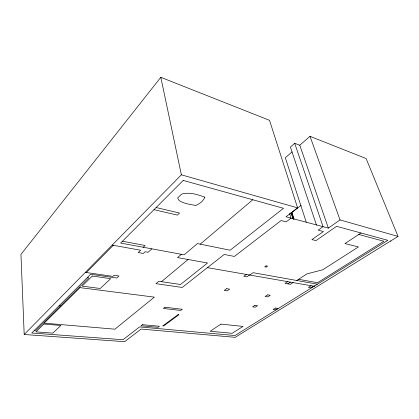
<?xml version="1.0" encoding="UTF-8"?>
<svg xmlns="http://www.w3.org/2000/svg" width="419" height="419" viewBox="0 0 419 419"><rect width="100%" height="100%" fill="white"/><g stroke="black" fill="none" stroke-linecap="round" stroke-linejoin="round"><path stroke-width="0.63" d="M398.05 236.421L340.034 219.928L328.349 228.104L285.973 216.796L297.6 207.861L269.522 120.316L160.817 77.316L20.95 254.396L24.192 334.498L124.653 341.684L141.124 329.067L235.143 337.332L398.05 236.421L366.106 158.523L310.018 136.337L299.784 145.215L294.709 143.303L290.409 147.079L316.465 225.103M24.192 334.498L181.375 174.817L160.817 77.316M86.382 272.544L113.287 245.293M143.235 247.247L145.11 245.482L122.458 241.224M151.851 248.844L148.117 252.285L145.105 251.74L143.267 253.448L138.212 252.552L140.653 250.248L112.198 245.094M292.095 151.888L285.329 157.759L306.263 222.222M181.359 254.312L177.525 257.591L207.541 263.006L180.516 284.496L158.791 281.285L155.947 283.668L182.239 287.46L224.217 254.448L234.373 256.433L281.102 220.535L286.167 221.85L291.043 218.147L289.691 213.8M200.203 244.146L252.809 199.774M161.456 281.683L188.089 259.497M293.106 219.001L291.189 212.878L291.786 212.423L293.976 219.179M289.733 214.078L301.146 205.315M246.409 274.45L243.816 276.315L246.87 276.839L249.462 274.984M249.797 275.042L253.076 272.701L317.408 284.176M361.026 232.99L344.947 243.575L358.413 246.938L322.761 269.768L306.949 273.885L296.778 280.494M287.659 281.647L285.03 283.375L290.446 284.302L293.08 282.589M287.748 283.841L290.377 282.118M311.097 285.732L308.457 287.387L310.998 287.822L313.637 286.177M34.51 330.266L35.934 330.376L88.875 277.776L87.33 277.561M59.053 305.776L60.535 305.933M85.329 272.387L112.863 276.393L114.052 275.278L118.975 276.001L116.796 278.022L90.645 274.251L31.765 333.011L123.003 339.73L139.574 326.909L234.975 335.525L387.832 240.307L336.598 226.323L316.01 240.606L311.909 239.605L323.452 231.534L318.152 230.157L323.054 226.689L294.709 143.303M314.852 285.763L314.187 286.177M207.426 267.652L314.072 286.25M298.606 279.311L317.508 282.725L383.867 241.244L358.769 234.478M153.998 209.657L177.357 215.099L179.526 213.062L156.119 207.531M390.571 241.056L390.958 241.161M291.189 212.878L293.18 219.022M181.375 174.817L297.6 207.861M310.018 136.337L340.034 219.928M299.784 145.215L328.349 228.104M291.786 212.423L293.897 219.158M204.823 197.176C203.409 201.199 199.544 203.76 195.846 205.493C190.174 204.372 184.046 203.817 179.123 200.528L177.635 197.978L181.6 194.107C189.43 191.818 197.464 194.5 204.823 197.176M183.203 180.427L120.63 243.057L184.151 254.831L197.401 243.575L230.141 250.216L283.485 208.301L183.203 180.427M80.003 287.633L44.157 323.154L114.926 329.177L154.354 297.134L80.003 287.633M43.838 324.028L35.914 331.864L52.763 333.131L60.917 325.463L43.838 324.028M92.332 276.053L82.134 286.14L100.246 288.487L110.689 278.672L92.332 276.053M142.465 324.678L141.035 325.778L157.984 327.333L159.435 326.26L142.465 324.678M165.007 307.237L163.436 308.457L180.73 310.453L182.328 309.269L165.007 307.237M178.106 314.617L162.813 325.903L163.609 325.977L178.918 314.706L178.106 314.617M226.621 288.686L224.207 290.425L227.229 290.87L229.643 289.147L226.621 288.686M266.065 265.866L264.703 266.835L266.212 267.123L267.579 266.154L266.065 265.866M220.97 324.123L210.17 331.256L232.142 333.299L243.067 326.411L220.97 324.123M267.558 294.871L265.101 296.49L267.804 296.888L270.265 295.28L267.558 294.871M254.935 305.31L252.605 306.834L255.276 307.185L257.606 305.666L254.935 305.31M275.466 308.065L273.115 309.536L275.639 309.866L277.991 308.4L275.466 308.065"/></g></svg>
